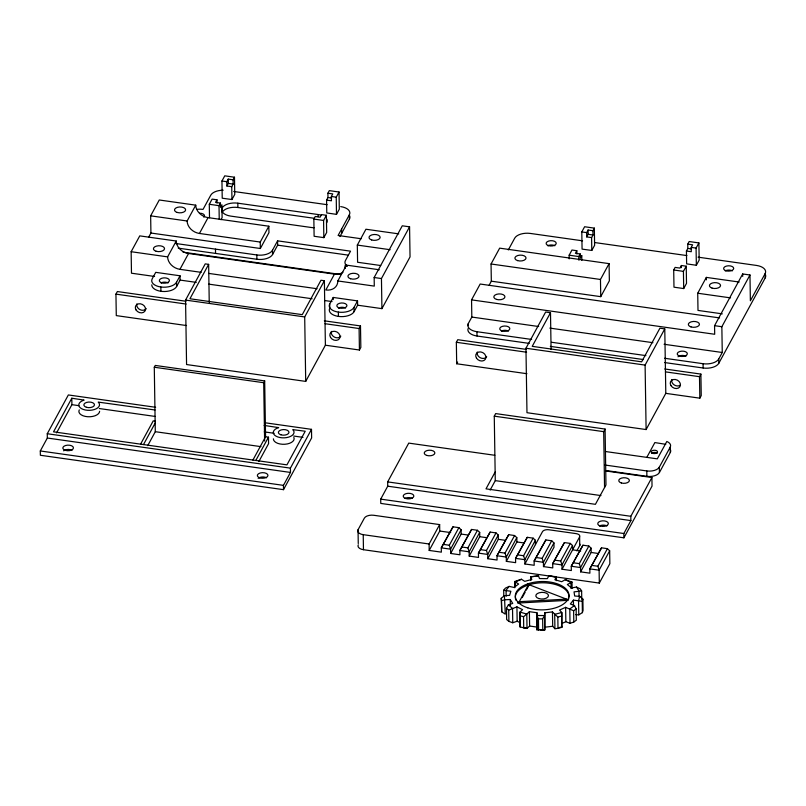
<?xml version="1.0" encoding="UTF-8"?>
<svg xmlns="http://www.w3.org/2000/svg" width="806" height="806" viewBox="0 0 806 806"><rect width="100%" height="100%" fill="white"/><g stroke="black" fill="none" stroke-linecap="round" stroke-linejoin="round"><path stroke-width="1.21" d="M552.463 611.895L552.694 626.262L554.921 628.73L558.004 628.348L557.823 617.074L552.463 611.895L544.775 612.812L544.796 629.939L536.947 629.859L536.937 612.731L529.391 611.673L529.623 626.04L527.013 628.458L520.082 626.947L519.991 612.086L522.59 609.668L516.928 606.868L508.717 610.122L506.47 608.268L508.334 604.933L512.737 603.412L510.248 599.503L505.05 599.785L501.554 600.561L501.735 611.835L505.281 614.152L504.415 595.654L509.614 595.372L510.863 591.261L503.69 590.234L503.79 596.49M558.004 628.348L561.792 627.35L561.792 612.489L559.555 610.031L565.631 607.341L573.62 610.757L576.149 608.943L574.507 605.568L570.346 603.966L573.419 600.117L582.214 601.336L582.395 612.62L578.779 614.867L575.696 614.635M536.937 612.731L536.947 629.859M544.775 612.812L544.796 629.939L540.312 629.889M520.082 626.947L519.991 612.086L526.792 614.081L529.391 611.673M581.771 599.755L581.63 590.989L574.033 591.876L574.668 596.007L579.816 596.39L578.557 600.5L578.779 614.867M582.214 601.336L582.889 599.14L579.816 596.39M582.395 612.62L583.06 610.414L582.889 599.14M561.792 627.35L561.792 612.489L554.699 614.353L554.921 628.73M220.975 219.726L222.103 217.64L221.902 204.784L220.491 207.374L220.431 203.072L215.565 202.387L216.975 199.797L212.109 199.112L209.298 204.291L209.51 217.791M154.581 276.468L131.479 273.204L131.146 251.714L139.76 235.876L176.232 241.034A12.654 10.297 28.5 0 0 188.554 253.497L334.44 274.141A12.654 10.297 28.5 0 0 342.983 272.206M150.924 233.025L150.651 215.837L159.266 199.989L195.737 205.157A12.654 10.297 28.5 0 0 208.059 217.62L268.841 226.214L268.952 232.662L260.338 248.5L150.924 233.025L148.626 237.246M186.529 325.553L116.286 315.609L115.943 294.13L117.354 291.54L185.934 301.243M265.355 422.818L311.499 429.346L311.63 437.94L283.51 489.665L40.371 455.259L40.3 450.967L47.332 438.031L47.262 433.739L68.349 394.95L155.629 407.292M155.034 409.992L98.241 402.103A10.377 5.481 -0.9 0 1 94.161 409.599A10.377 5.481 -0.9 0 1 80.066 407.604A10.377 5.481 -0.9 0 1 84.136 400.108L71.805 398.224L53.528 431.835L286.946 464.861L305.222 431.24L292.749 429.618A10.377 5.481 -0.9 0 1 288.679 437.114A10.377 5.481 -0.9 0 1 274.574 435.119A10.377 5.481 -0.9 0 1 278.654 427.623L264.166 425.437M56.581 432.862L71.905 404.662L71.805 398.224M131.146 251.714L167.618 256.872L176.232 241.034M150.651 215.837L187.123 220.995L195.737 205.157M221.952 181.007L224.763 175.839L234.486 177.219L234.758 194.407L231.947 199.535L222.224 198.205L221.952 181.007L226.808 181.703L228.219 179.113L233.085 179.798L234.486 177.219M167.618 256.872A12.654 10.297 28.5 0 0 179.94 269.335L188.554 253.497M187.123 220.995A12.654 10.297 28.5 0 0 199.445 233.458L208.059 217.62M233.085 179.798L233.146 184.1L231.745 186.69L226.879 185.995L228.289 183.415L228.219 179.113M151.79 284.84A12.654 6.69 -0.9 0 0 162.54 291.46A12.654 6.69 -0.9 0 0 176.595 286.543L176.534 282.251L180.04 275.783L155.729 272.347L152.213 278.805A12.654 6.69 -0.9 0 0 160.857 286.996L160.928 291.288M219.232 219.172L219.02 205.661L220.431 203.072M176.595 286.543L180.111 280.085L180.04 275.783M208.643 264.358L189.944 298.754L302.27 314.652L320.969 280.256L324.375 280.73L325.392 345.2L305.706 381.399L186.569 364.544L185.551 300.084L205.238 263.874L208.643 264.358L209.238 302.421M147.71 445.647L155.296 431.694L154.289 367.234L155.266 365.43L264.68 380.906L265.567 436.771L252.913 460.045M140.576 444.156L153.231 420.883L155.175 421.155M143.498 444.569L155.165 423.1M260.338 248.5L260.237 242.052L268.841 226.214M178.277 248.147L256.892 259.26A12.654 6.69 -0.9 0 0 272.559 254.515L272.499 250.223L277.586 240.843L350.529 251.17L345.442 260.54A12.654 6.69 -0.9 0 0 347.406 266.343M272.559 254.515L277.657 245.145L277.586 240.843M313.846 219.081L315.257 216.492L320.123 217.177L321.523 214.598L326.39 215.283L326.662 232.471L323.841 237.639L314.118 236.269L313.846 219.081L323.579 220.451L326.39 215.283M327.911 193.218L329.311 190.629L339.044 192.009L339.306 209.197L336.495 214.366L326.773 212.945L326.571 200.1L327.971 197.51L327.911 193.218L332.767 193.903L331.367 196.493L331.437 200.785L326.571 200.1M336.495 214.366L336.233 197.178L339.044 192.009M340.716 206.608A12.654 6.69 -0.9 0 1 349.361 214.799L338.107 235.483L361.209 238.747M339.941 236.551L349.421 219.091A12.654 6.69 -0.9 0 0 349.552 215.625M264.62 441.033L263.703 382.719L264.68 380.906M305.706 381.399L304.698 316.939L324.375 280.73M334.44 274.141L325.825 289.979A12.654 10.297 28.5 0 0 337.815 280.951L346.429 265.114L379.253 269.758M380.694 265.527L357.592 262.262L357.32 245.074L365.934 229.236L398.758 233.871M329.714 303.922L333.231 297.454L357.542 300.9L357.612 305.192L354.096 311.66A12.654 6.69 -0.9 0 1 338.419 316.405A12.654 6.69 -0.9 0 1 329.775 308.214L329.714 303.922A12.654 6.69 -0.9 0 0 338.359 312.103L338.419 316.405M255.824 460.458L268.479 437.184L265.567 436.771M258.807 461.616L268.579 443.632L268.479 437.184M354.096 311.66L354.025 307.358L357.542 300.9M337.815 280.951L374.286 286.11L374.155 277.516L402.275 225.801L409.569 226.829L410.042 256.913L381.923 308.638L357.612 305.192M381.923 308.638L381.45 278.554L409.569 226.829M325.392 345.2L359.426 350.016L359.093 328.526L360.494 325.936L324.334 320.818M283.51 489.665L283.45 485.363L290.472 472.437L290.412 468.135L311.499 429.346M359.426 350.016L360.836 347.426L360.494 325.936M468.336 325.674L468.306 323.528L471.822 317.06L471.55 299.872L480.164 284.034L719.567 317.907M491.328 281.183L491.055 263.995L499.67 248.147L609.084 263.633L609.356 280.82L600.742 296.658L491.328 281.183L489.03 285.405M526.933 373.712L456.69 363.768L456.347 342.288L457.758 339.699L526.338 349.401M508.314 249.941L514.702 238.183A12.654 6.69 -0.9 0 1 530.368 233.438L582.567 240.823M358.257 543.546L358.045 529.754L364.372 518.117A7.597 4.01 -0.9 0 1 373.772 515.276L439.643 524.595L439.744 531.043L429.205 550.438L441.356 552.15L441.295 547.858L453.002 526.812L458.886 527.648L461.123 529.774L461.183 534.076L450.645 553.47L459.924 554.78L459.863 550.488L471.57 529.441L477.444 530.277L479.691 532.403L479.751 536.695L469.213 556.1L478.492 557.409L478.432 553.107L490.139 532.071L496.012 532.897L498.249 535.033L498.32 539.325L487.781 558.719L497.06 560.039L496.99 555.737L508.707 534.69L514.581 535.527L516.817 537.652L516.888 541.954L506.349 561.349L515.628 562.659L515.558 558.367L527.275 537.32L533.149 538.156L535.385 540.282L535.456 544.584M605.759 470.976L651.903 477.505L652.034 486.099L623.915 537.824L380.775 503.418L380.704 499.126L387.736 486.189L387.666 481.897L408.753 443.109L494.793 455.279M456.69 363.768L457.627 362.045M569.207 258.877L569.157 255.2L571.968 250.021L576.824 250.716L576.874 253.94M581.801 231.927L584.612 226.748L594.344 228.128L594.616 245.316L591.795 250.444L582.073 249.114L581.801 231.927L586.667 232.612L588.078 230.022L592.934 230.707L594.344 228.128M576.824 250.716L575.424 253.296L580.28 253.991L580.35 258.283L581.761 255.693L579.323 255.351M550.498 312.728L532.222 346.348L641.636 361.823L659.913 328.203L664.779 328.888L665.796 393.358L646.11 429.558L526.973 412.702L525.955 348.242L545.642 312.033L550.498 312.728L551.082 349.562M592.934 230.707L593.004 235.009L591.594 237.599L586.738 236.904L588.138 234.324L588.078 230.022M578.94 260.257L578.879 256.57L580.28 253.991M490.139 490.088L495.277 480.628L494.269 416.168L495.67 413.589L605.084 429.064L605.971 484.93L595.422 504.324L486.008 488.849L495.146 472.034M429.205 550.438L429.104 543.99L439.643 524.595M461.123 529.774L450.574 549.168L441.295 547.858L453.002 526.812M450.645 553.47L450.574 549.168L449.325 545.229L458.886 527.648M600.742 296.658L600.47 279.47L609.084 263.633M479.691 532.403L469.142 551.798L459.863 550.488L471.57 529.441M469.213 556.1L469.142 551.798L467.893 547.858L477.444 530.277M498.249 535.033L487.711 554.427L478.432 553.107L490.139 532.071M487.781 558.719L487.711 554.427L486.451 550.488L496.012 532.897M516.817 537.652L506.279 557.047L496.99 555.737L508.707 534.69M506.349 561.349L506.279 557.047L505.019 553.107L514.581 535.527M535.385 540.282L524.847 559.676L515.558 558.367L527.275 537.32M673.705 269.99L675.116 267.401L679.972 268.086L681.382 265.506L686.238 266.192L686.51 283.38L683.7 288.558L673.977 287.178L673.705 269.99L683.428 271.36L686.238 266.192M687.76 244.127L689.17 241.538L698.893 242.918L699.165 260.106L696.354 265.275L686.631 263.864L686.43 251.009L687.83 248.429L687.76 244.127L692.626 244.812L691.216 247.402L691.286 251.704L686.43 251.009M580.713 550.982L572.592 549.833L572.522 545.531L570.285 543.405L564.402 542.579L552.694 563.616L552.765 567.918L543.476 566.598L554.024 547.203L553.954 542.912L551.717 540.776L545.833 539.949L534.126 560.996L534.197 565.288L524.908 563.978L524.847 559.676L523.588 555.737L533.149 538.156M696.354 265.275L696.082 248.087L698.893 242.918M524.908 563.978L542.488 531.648A5.058 2.68 -0.9 0 1 548.755 529.754L576.159 533.632A5.058 2.68 -0.9 0 1 579.615 536.907L579.756 545.501L576.824 550.881M604.56 487.519L603.684 431.653L605.084 429.064M553.954 542.912L543.415 562.306L534.126 560.996L545.833 539.949M646.11 429.558L645.102 365.098L664.779 328.888M543.476 566.598L543.415 562.306L542.156 558.367L551.717 540.776M519.276 601.689L528.605 584.541L566.457 599.13L566.477 600.42L519.296 602.979L519.276 601.689L566.457 599.13M522.207 597.619L525.129 592.259M526.288 590.123L528.625 585.831L528.605 584.541M722.317 313.856L697.996 310.421L697.724 293.233L706.338 277.395L739.162 282.029M572.522 545.531L561.973 564.935L552.694 563.616L564.402 542.579M556.392 580.642L556.331 577.056L555.546 576.622L548.795 575.988L547.345 578.648L539.506 578.567L538.458 575.887L530.771 576.804L530.822 580.401M358.277 544.796A7.597 4.01 -0.9 0 0 363.466 549.712L599.311 583.081L609.86 563.686L609.658 550.79L607.422 548.664L601.538 547.828L589.831 568.875L589.891 573.167L580.612 571.857L591.161 552.463L591.09 548.161L588.854 546.035L582.97 545.199L571.263 566.245L571.333 570.547L562.044 569.227L561.973 564.935L560.724 560.996L570.285 543.405M562.044 569.227L579.615 536.907M591.09 548.161L580.542 567.555L571.263 566.245L582.97 545.199M580.612 571.857L580.542 567.555L579.292 563.616L588.854 546.035M471.55 299.872L714.69 334.268L714.559 325.674L742.679 273.959L749.973 274.987L750.376 300.769L765.136 273.617A12.654 6.69 -0.9 0 0 756.491 265.436L698.087 257.164M646.896 457.224L654.855 442.575L665.786 444.318M609.658 550.79L599.11 570.185L589.831 568.875L601.538 547.828M664.628 362.549L703.144 367.999A12.654 6.69 -0.9 0 0 718.811 363.254L718.74 358.962L722.257 352.494L721.854 326.712L749.973 274.987M665.796 393.358L699.83 398.174L699.497 376.684L700.898 374.095L664.738 368.977M599.311 583.081L599.11 570.185L597.861 566.245L607.422 548.664M623.915 537.824L623.854 533.522L630.876 520.595L630.816 516.293L651.903 477.505M606.203 470.563L646.875 476.316A10.125 5.35 -0.9 0 0 659.419 472.518L659.328 467.148L670.229 447.108A10.125 5.35 -0.9 0 0 666.824 441.476L657.293 458.856L605.457 451.521M659.419 472.518L670.31 452.478L670.229 447.108M699.83 398.174L701.24 395.585L700.898 374.095M718.811 363.254L765.206 277.919A12.654 6.69 -0.9 0 0 765.337 274.453M542.811 630.161L542.64 618.887L544.564 615.562L536.725 615.492L538.438 618.847L538.62 630.121M503.69 590.234L505.342 588.168L509.14 586.395L513.936 587.413L518.651 584.048L514.641 581.509L514.742 587.775M509.14 586.395L506.067 590.244L506.168 596.228M501.735 611.835L501.211 598.344L504.415 595.654M523.719 628.015L523.547 616.741L526.792 614.081L527.013 628.458L523.618 627.461M574.507 605.568L569.792 608.943L570.023 623.32L573.801 622.03L576.32 620.227L576.149 608.943M572.109 588.33L572.008 582.063L565.288 579.685L561.681 581.71L554.881 579.716L556.331 577.056L548.795 575.988M514.641 581.509L521.432 579.252L524.726 581.348L531.809 579.494L530.771 576.804L538.458 575.887M521.432 579.252L515.356 581.952L515.427 586.738M561.802 623.501L565.852 621.708L570.023 623.32M572.008 582.063L567.343 584.511L571.545 587.977L576.481 587.04L580.3 588.894L581.63 590.989M506.47 608.268L506.652 619.552L508.898 621.396L512.757 622.756L517.16 621.235L519.991 622.645M557.823 617.074L561.621 616.076M558.467 627.793L562.014 626.867M544.997 627.179L552.694 626.262M538.438 618.847L542.64 618.887M331.367 196.493L336.233 197.178M691.216 247.402L696.082 248.087M228.289 183.415L233.146 184.1M327.971 197.51L331.619 198.034M588.138 234.324L593.004 235.009M687.83 248.429L691.477 248.943M233.73 191.475L327.165 204.694M594.989 242.586L686.903 255.583M314.441 218.325L237.901 207.495A12.654 6.69 -0.9 0 0 222.234 212.25L222.164 207.928A12.654 6.69 -0.9 0 1 237.83 203.183L318.068 214.527A12.654 6.69 -0.9 0 1 321.1 215.192M209.298 204.291L219.02 205.661M569.157 255.2L578.879 256.57M357.32 245.074L390.154 249.719M491.055 263.995L600.47 279.47M697.724 293.233L730.548 297.877M199.445 233.458L260.237 242.052M277.657 245.145L348.132 255.119M175.718 243.493L256.822 254.968A12.654 6.69 -0.9 0 0 272.499 250.223M374.155 277.516L381.45 278.554M714.559 325.674L721.854 326.712M183.053 252.187L340.958 274.534M179.94 269.335L201.137 272.337M208.623 273.395L317.101 288.739M471.822 317.06L538.66 326.521M549.833 328.102L652.941 342.691M664.084 344.263L722.257 352.494M180.111 280.085L196.301 282.372M208.754 284.135L312.124 298.754M324.576 300.517L332.052 301.575M468.306 323.528A12.654 6.69 -0.9 0 0 476.951 331.709L531.628 339.447M551.505 342.258L645.908 355.617M664.547 358.257L703.074 363.708A12.654 6.69 -0.9 0 0 718.74 358.962M468.014 328.687A12.654 6.69 -0.9 0 0 477.011 336.011L529.199 343.396M550.317 346.379L643.5 359.567M185.551 300.084L304.698 316.939M525.955 348.242L645.102 365.098M115.943 294.13L186.196 304.064M325.05 323.71L359.093 328.526M456.347 342.288L526.6 352.222M665.454 371.868L699.497 376.684M154.289 367.234L263.703 382.719M494.269 416.168L603.684 431.653M604.883 465.012L646.795 470.946A10.125 5.35 -0.9 0 0 659.328 467.148M71.905 404.662L78.847 405.65M99.329 408.541L155.135 416.44M264.267 431.875L274.181 433.285M293.767 436.056L303.016 437.366M155.296 431.694L260.983 446.645M495.277 480.628L600.964 495.579M47.262 433.739L290.412 468.135M387.666 481.897L630.816 516.293M47.332 438.031L290.472 472.437M387.736 486.189L630.876 520.595M40.3 450.967L283.45 485.363M380.704 499.126L623.854 533.522M439.744 531.043L450.685 532.585M461.183 534.076L468.155 535.053M479.751 536.695L486.713 537.683M498.32 539.325L505.281 540.312M516.888 541.954L523.85 542.942M591.161 552.463L598.123 553.45M443.441 544.403L449.325 545.229M462.009 547.022L467.893 547.858M480.578 549.652L486.451 550.488M499.146 552.281L505.019 553.107M517.714 554.911L523.588 555.737M536.282 557.53L542.156 558.367M554.84 560.16L560.724 560.996M573.409 562.79L579.292 563.616M591.977 565.419L597.861 566.245M358.045 529.754A7.597 4.01 -0.9 0 0 363.224 534.67L429.104 543.99M529.623 626.04L537.159 627.108M519.9 615.673L523.547 616.741M565.288 579.685L570.95 582.486L571.051 588.481M508.334 604.933L512.525 608.389L512.757 622.756M576.481 587.04L578.97 590.949L579.071 596.934M501.211 598.344L501.554 600.561M765.136 273.617L765.206 277.919M742.679 273.959L742.719 276.408M706.338 277.395L706.378 279.843M703.074 363.708L703.144 367.999M683.428 271.36L683.7 288.558M681.382 265.506L681.413 267.652M646.795 470.946L646.875 476.316M591.594 237.599L591.795 250.444M586.667 232.612L586.738 236.904M581.761 255.693L581.831 260.368M573.419 600.117L573.509 606.102M573.62 610.757L573.801 622.03M565.631 607.341L565.852 621.708M527.789 583.876L527.809 585.166M517.905 602.052L517.926 603.341M516.928 606.868L517.16 621.235M510.248 599.503L510.339 605.487M508.717 610.122L508.898 621.396M476.951 331.709L477.011 336.011M363.224 534.67L363.466 549.712M349.361 214.799L349.421 219.091M341.623 229.015L341.694 233.317M333.231 297.454L333.261 299.6M323.579 220.451L323.841 237.639M318.068 214.527L318.108 216.693M256.822 254.968L256.892 259.26M237.83 203.183L237.901 207.495M231.745 186.69L231.947 199.535M226.808 181.703L226.879 185.995M216.975 199.797L217.026 203.021M215.484 249.114L215.555 253.416M486.693 356.766A5.32 4.322 28.5 0 1 480.346 357.773A5.32 4.322 28.5 0 1 477.293 352.01M680.415 385.097A5.32 4.322 28.5 0 1 674.259 384.946A5.32 4.322 28.5 0 1 671.801 379.535M146.289 308.607A5.32 4.322 28.5 0 1 139.942 309.615A5.32 4.322 28.5 0 1 136.889 303.852M340.807 336.122A5.32 4.322 28.5 0 1 334.46 337.13A5.32 4.322 28.5 0 1 331.397 331.377M404.914 498.41A5.32 2.811 -0.9 0 1 412.43 498.41M599.432 525.935A5.32 2.811 -0.9 0 1 606.948 525.925M346.429 265.114A12.654 10.297 28.5 0 1 346.348 266.504M176.534 282.251A12.654 6.69 -0.9 0 1 160.857 286.996M354.025 307.358A12.654 6.69 -0.9 0 1 338.359 312.103M345.381 268.297A12.654 6.69 -0.9 0 1 345.502 264.842M199.616 213.197A5.058 2.68 -0.9 0 1 203.847 217.207M223.171 190.216A12.654 6.69 -0.9 0 0 210.769 195.183L203.031 209.409A12.654 6.69 -0.9 0 0 196.483 209.419M222.164 207.928A12.654 6.69 -0.9 0 0 230.808 216.119L311.045 227.463A12.654 6.69 -0.9 0 0 314.31 227.685M326.843 219.252A12.654 6.69 -0.9 0 1 326.712 222.718M338.429 308.053A5.058 2.68 -0.9 0 1 345.583 308.043M160.928 282.936A5.058 2.68 -0.9 0 1 168.091 282.936M678.007 356.766A5.058 2.68 -0.9 0 1 685.987 356.202M501.332 331.095A5.058 2.68 -0.9 0 1 508.495 331.095M725.229 270.866A5.058 2.68 -0.9 0 1 732.382 270.856M547.727 245.759A5.058 2.68 -0.9 0 1 554.881 245.749M579.806 544.11A5.058 2.68 -0.9 0 1 579.756 545.501M670.008 449.043A10.125 5.35 -0.9 0 1 670.31 452.478M651.691 453.224A3.164 1.672 -0.9 0 1 657.162 453.214M568.794 598.374A26.83 14.176 -0.9 0 1 567.928 600.631M515.88 600.117A26.83 14.176 -0.9 0 1 539.99 582.869A26.83 14.176 -0.9 0 1 568.965 597.236M63.644 450.836A5.32 2.811 -0.9 0 1 72.026 450.252M258.162 478.361A5.32 2.811 -0.9 0 1 266.544 477.767M293.837 437.386A10.377 5.481 -0.9 0 1 284.921 444.257A10.377 5.481 -0.9 0 1 273.395 438.827M99.622 411.292A10.377 5.481 -0.9 0 1 87.693 416.732A10.377 5.481 -0.9 0 1 79.28 409.891M670.965 385.621A5.32 4.322 28.5 0 0 679.811 386.87A5.32 4.322 28.5 0 0 675.277 379.475A5.32 4.322 28.5 0 0 670.965 385.621M476.447 358.096A5.32 4.322 28.5 0 0 485.293 359.345A5.32 4.322 28.5 0 0 480.759 351.95A5.32 4.322 28.5 0 0 476.447 358.096M330.561 337.462A5.32 4.322 28.5 0 0 339.407 338.711A5.32 4.322 28.5 0 0 334.873 331.316A5.32 4.322 28.5 0 0 330.561 337.462M136.043 309.937A5.32 4.322 28.5 0 0 144.889 311.187A5.32 4.322 28.5 0 0 140.355 303.791A5.32 4.322 28.5 0 0 136.043 309.937M405.781 498.531A5.32 2.811 -0.9 0 0 413.851 496.093A5.32 2.811 -0.9 0 0 405.962 493.665A5.32 2.811 -0.9 0 0 405.781 498.531M600.299 526.056A5.32 2.811 -0.9 0 0 608.359 523.608A5.32 2.811 -0.9 0 0 600.48 521.19A5.32 2.811 -0.9 0 0 600.299 526.056M426.807 455.44A5.32 2.811 -0.9 0 0 434.867 453.002A5.32 2.811 -0.9 0 0 426.989 450.574A5.32 2.811 -0.9 0 0 426.807 455.44M621.325 482.965A5.32 2.811 -0.9 0 0 629.385 480.527A5.32 2.811 -0.9 0 0 621.507 478.099A5.32 2.811 -0.9 0 0 621.325 482.965M371.697 239.966A5.571 2.942 -0.9 0 0 380.15 237.407A5.571 2.942 -0.9 0 0 371.888 234.868A5.571 2.942 -0.9 0 0 371.697 239.966M339.255 307.963A5.058 2.68 -0.9 0 0 346.933 305.635A5.058 2.68 -0.9 0 0 339.427 303.328A5.058 2.68 -0.9 0 0 339.255 307.963M161.754 282.846A5.058 2.68 -0.9 0 0 169.431 280.528A5.058 2.68 -0.9 0 0 161.925 278.211A5.058 2.68 -0.9 0 0 161.754 282.846M177.179 212.452A5.571 2.942 -0.9 0 0 185.632 209.892A5.571 2.942 -0.9 0 0 177.37 207.354A5.571 2.942 -0.9 0 0 177.179 212.452M156.092 251.24A5.571 2.942 -0.9 0 0 164.545 248.681A5.571 2.942 -0.9 0 0 156.283 246.142A5.571 2.942 -0.9 0 0 156.092 251.24M350.61 278.765A5.571 2.942 -0.9 0 0 359.053 276.206A5.571 2.942 -0.9 0 0 350.801 273.667A5.571 2.942 -0.9 0 0 350.61 278.765M496.496 299.399A5.571 2.942 -0.9 0 0 504.949 296.84A5.571 2.942 -0.9 0 0 496.687 294.301A5.571 2.942 -0.9 0 0 496.496 299.399M691.014 326.924A5.571 2.942 -0.9 0 0 699.457 324.365A5.571 2.942 -0.9 0 0 691.205 321.826A5.571 2.942 -0.9 0 0 691.014 326.924M679.66 356.121A5.058 2.68 -0.9 0 0 687.337 353.794A5.058 2.68 -0.9 0 0 679.831 351.487A5.058 2.68 -0.9 0 0 679.66 356.121M502.158 331.004A5.058 2.68 -0.9 0 0 509.835 328.687A5.058 2.68 -0.9 0 0 502.329 326.37A5.058 2.68 -0.9 0 0 502.158 331.004M712.101 288.125A5.571 2.942 -0.9 0 0 720.554 285.566A5.571 2.942 -0.9 0 0 712.292 283.027A5.571 2.942 -0.9 0 0 712.101 288.125M517.583 260.61A5.571 2.942 -0.9 0 0 526.036 258.051A5.571 2.942 -0.9 0 0 517.774 255.512A5.571 2.942 -0.9 0 0 517.583 260.61M726.045 270.776A5.058 2.68 -0.9 0 0 733.722 268.448A5.058 2.68 -0.9 0 0 726.216 266.141A5.058 2.68 -0.9 0 0 726.045 270.776M548.554 245.669A5.058 2.68 -0.9 0 0 556.231 243.341A5.058 2.68 -0.9 0 0 548.725 241.034A5.058 2.68 -0.9 0 0 548.554 245.669M652.729 453.355A3.164 1.672 -0.9 0 0 657.525 451.904A3.164 1.672 -0.9 0 0 652.83 450.463A3.164 1.672 -0.9 0 0 652.729 453.355M527.809 607.845A26.83 14.176 -0.9 0 0 568.945 595.946A26.83 14.176 -0.9 0 0 529.663 583.282A26.83 14.176 -0.9 0 0 527.809 607.845M538.761 598.556A6.327 3.345 -0.9 0 0 548.463 595.755A6.327 3.345 -0.9 0 0 539.194 592.763A6.327 3.345 -0.9 0 0 538.761 598.556M65.387 450.373A5.32 2.811 -0.9 0 0 73.447 447.935A5.32 2.811 -0.9 0 0 65.558 445.506A5.32 2.811 -0.9 0 0 65.387 450.373M259.895 477.898A5.32 2.811 -0.9 0 0 267.955 475.449A5.32 2.811 -0.9 0 0 260.076 473.031A5.32 2.811 -0.9 0 0 259.895 477.898M280.921 434.807A5.32 2.811 -0.9 0 0 288.981 432.369A5.32 2.811 -0.9 0 0 281.103 429.941A5.32 2.811 -0.9 0 0 280.921 434.807M86.403 407.282A5.32 2.811 -0.9 0 0 94.463 404.844A5.32 2.811 -0.9 0 0 86.585 402.416A5.32 2.811 -0.9 0 0 86.403 407.282"/></g></svg>
